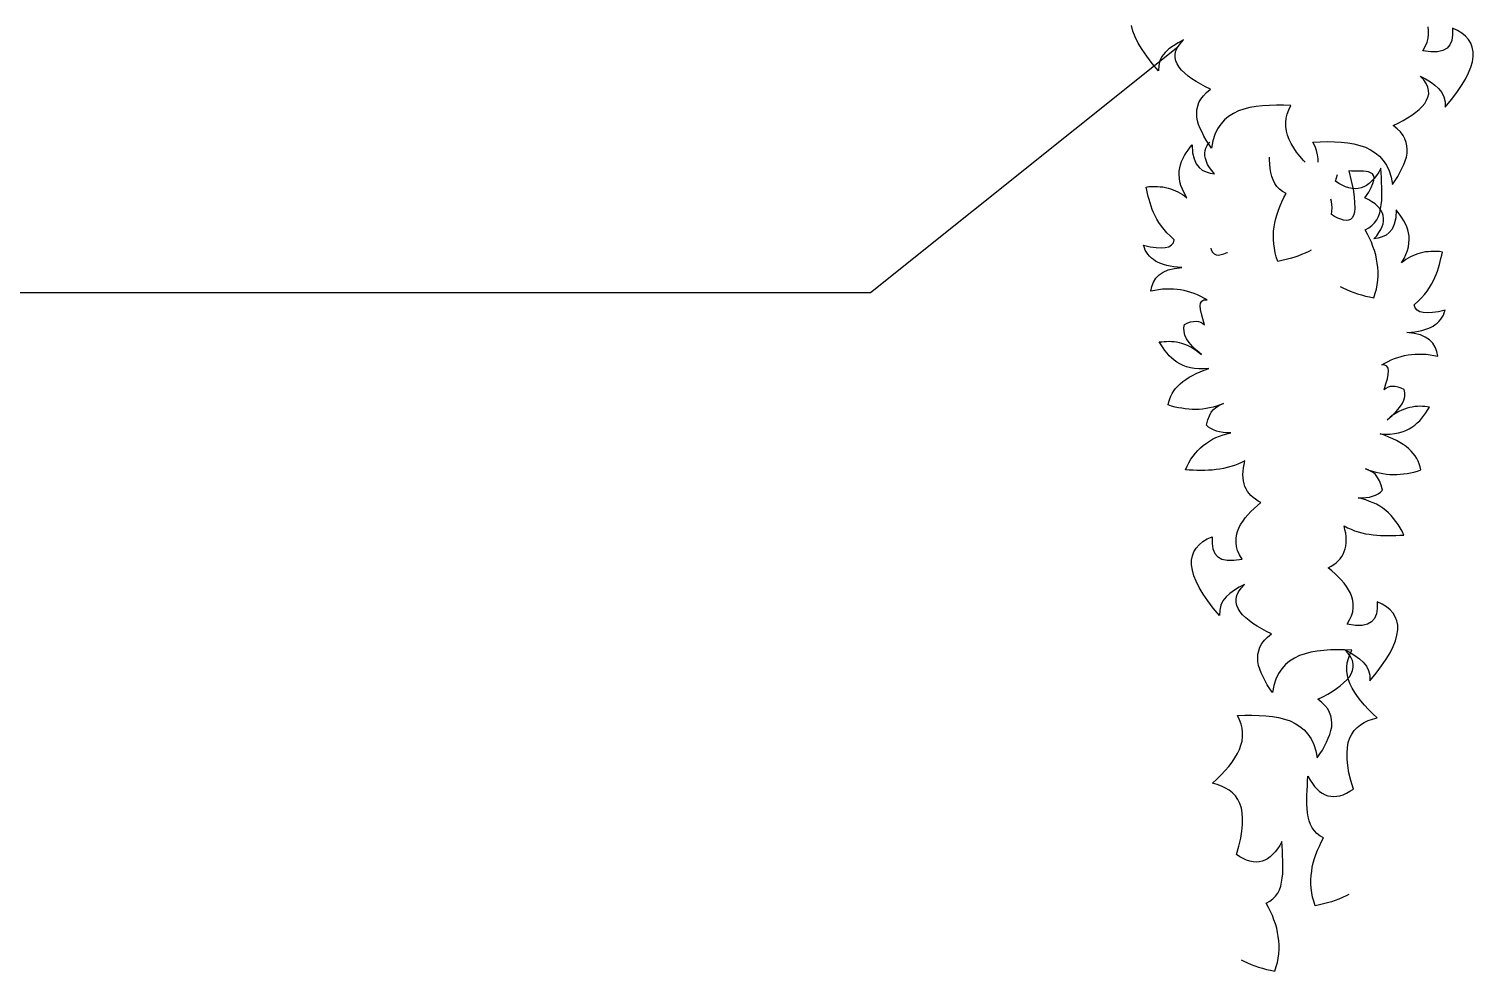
# Model space of a CAD drawing. Extents: x -24232 to 27340, y -23039 to 23489.
# Drawn here: x -7487 to -6581, y -5522 to -4931 of the extents above; entities that cross this region are included whole.
import ezdxf

# ---------------------------------------------------------------- set-up
doc = ezdxf.new("R2010")
doc.units = 0
doc.header["$LTSCALE"] = 10
doc.layers.add('1', color=1, linetype='CONTINUOUS')
doc.layers.add('3', color=3, linetype='CONTINUOUS')

msp = doc.modelspace()

# ---------------------------------------------------------------- linework, layer by layer
at = {"layer": '1'}
for points in [[(-6686.64, -5014.51), (-6687.62, -5013.44), (-6689.93, -5010.78), (-6691.97, -5008.14), (-6693.75, -5005.53), (-6695.38, -5002.79), (-6696.61, -5000.24), (-6697.57, -4997.57), (-6698.26, -4994.93), (-6698.67, -4992.18), (-6698.68, -4989.61), (-6698.42, -4986.92), (-6697.76, -4984.28), (-6696.82, -4981.66), (-6695.47, -4978.95), (-6695.47, -4978.95), (-6700.06, -4978.77), (-6704.52, -4978.74), (-6709, -4978.84), (-6713.23, -4979.11), (-6717.33, -4979.51), (-6721.19, -4980.22), (-6724.94, -4981.2), (-6728.44, -4982.35), (-6731.57, -4983.94), (-6734.6, -4985.81), (-6737.25, -4987.98), (-6739.54, -4990.6), (-6741.6, -4993.65), (-6743.3, -4997.14), (-6744.5, -5001.08), (-6745.35, -5005.61), (-6745.35, -5005.61), (-6747, -5003.14), (-6748.66, -5000.68), (-6750.04, -4998.24), (-6751.28, -4995.68), (-6752.4, -4993.27), (-6753.38, -4990.87), (-6754.09, -4988.5), (-6754.54, -4986.15), (-6754.59, -4983.84), (-6754.5, -4981.55), (-6754, -4979.3), (-6753.24, -4977.07), (-6752.08, -4974.88), (-6750.38, -4972.75), (-6748.43, -4970.77), (-6745.92, -4968.72), (-6745.92, -4968.72), (-6749.02, -4967.19), (-6752.11, -4965.54), (-6754.93, -4963.91), (-6757.6, -4962.15), (-6760, -4960.43), (-6762.13, -4958.6), (-6764.11, -4956.77), (-6765.69, -4954.86), (-6766.84, -4952.85), (-6767.73, -4950.87), (-6768.2, -4948.79), (-6768.14, -4946.77), (-6767.66, -4944.65), (-6766.63, -4942.44), (-6765.05, -4940.16), (-6762.93, -4937.8), (-6762.93, -4937.8), (-6766.21, -4939.51), (-6769.24, -4941.38), (-6772.01, -4943.41), (-6774.39, -4945.61), (-6776.4, -4948.12), (-6777.75, -4950.83), (-6778.45, -4953.88), (-6778.51, -4957.26), (-6778.51, -4957.26), (-6782.52, -4952.53), (-6785.87, -4948), (-6788.84, -4943.78), (-6791.28, -4939.75), (-6793.2, -4935.77), (-6794.61, -4932.25), (-6795.62, -4928.76)], [(-6678.49, -5014.5), (-6678.48, -5012.47), (-6678.75, -5009.79), (-6679.42, -5007.15), (-6680.36, -5004.53), (-6681.71, -5001.82), (-6681.71, -5001.82), (-6677.13, -5001.63), (-6672.66, -5001.59), (-6668.18, -5001.68), (-6663.96, -5001.94), (-6659.85, -5002.34), (-6655.99, -5003.03), (-6652.24, -5004.01), (-6648.74, -5005.15), (-6645.6, -5006.73), (-6642.57, -5008.59), (-6639.91, -5010.76), (-6637.62, -5013.38), (-6635.55, -5016.42), (-6633.85, -5019.91), (-6632.64, -5023.85), (-6631.78, -5028.37), (-6631.78, -5028.37), (-6630.13, -5025.9), (-6628.48, -5023.43), (-6627.1, -5020.99), (-6625.87, -5018.43), (-6624.76, -5016.01), (-6623.78, -5013.61), (-6623.07, -5011.24), (-6622.63, -5008.89), (-6622.59, -5006.59), (-6622.68, -5004.29), (-6623.18, -5002.04), (-6623.95, -4999.81), (-6625.11, -4997.63), (-6626.82, -4995.5), (-6628.78, -4993.53), (-6631.28, -4991.48), (-6631.28, -4991.48), (-6628.19, -4989.95), (-6625.1, -4988.28), (-6622.29, -4986.65), (-6619.62, -4984.89), (-6617.22, -4983.16), (-6615.1, -4981.32), (-6613.12, -4979.49), (-6611.55, -4977.58), (-6610.4, -4975.56), (-6609.51, -4973.58), (-6609.05, -4971.5), (-6609.11, -4969.48), (-6609.6, -4967.36), (-6610.63, -4965.16), (-6612.21, -4962.88), (-6614.35, -4960.52), (-6614.35, -4960.52), (-6611.06, -4962.22), (-6608.03, -4964.09), (-6605.25, -4966.11), (-6602.87, -4968.31), (-6600.85, -4970.81), (-6599.5, -4973.52), (-6598.79, -4976.57), (-6598.72, -4979.94), (-6598.72, -4979.94), (-6594.72, -4975.21), (-6591.39, -4970.68), (-6588.42, -4966.45), (-6585.99, -4962.41), (-6584.08, -4958.43), (-6582.68, -4954.9), (-6581.67, -4951.42), (-6581.19, -4948.12), (-6581.22, -4945.14), (-6581.77, -4942.35), (-6582.7, -4939.87), (-6584.01, -4937.56), (-6585.98, -4935.46), (-6588.21, -4933.52), (-6590.95, -4931.9), (-6594.07, -4930.45)], [(-6594.07, -4930.45), (-6594.06, -4934.65), (-6594.52, -4938.08), (-6595.73, -4940.91), (-6597.55, -4942.99), (-6600.25, -4944.48), (-6603.56, -4945.22), (-6607.76, -4945.23), (-6612.84, -4944.52), (-6612.84, -4944.52), (-6611.35, -4941.8), (-6610.12, -4939.24), (-6609.42, -4936.73), (-6609.13, -4934.26), (-6609.1, -4931.82), (-6609.33, -4929.54)], [(-6659.23, -5473.91), (-6660.82, -5474.75), (-6663.08, -5475.75), (-6665.35, -5476.75), (-6667.73, -5477.59), (-6670.12, -5478.44), (-6672.49, -5479.16), (-6675, -5479.86), (-6677.62, -5480.41), (-6680.25, -5480.97), (-6680.25, -5480.97), (-6681.2, -5478.17), (-6681.88, -5475.53), (-6682.43, -5472.77), (-6682.7, -5470.03), (-6682.97, -5467.3), (-6682.98, -5464.59), (-6682.86, -5462.03), (-6682.46, -5459.36), (-6682.07, -5456.69), (-6681.53, -5454.03), (-6680.73, -5451.4), (-6679.8, -5448.79), (-6678.87, -5446.17), (-6677.66, -5443.58), (-6676.46, -5440.99), (-6674.99, -5438.43), (-6674.99, -5438.43), (-6677.3, -5437.12), (-6679.18, -5435.58), (-6680.78, -5433.93), (-6682.22, -5432.03), (-6683.23, -5429.9), (-6684.09, -5427.65), (-6684.66, -5425.15), (-6685.09, -5422.67), (-6685.36, -5419.94), (-6685.5, -5417.22), (-6685.49, -5414.37), (-6685.48, -5411.53), (-6685.33, -5408.57), (-6685.17, -5405.6), (-6685.02, -5402.64), (-6684.86, -5399.68), (-6684.86, -5399.68), (-6683.48, -5402.11), (-6682.06, -5404.28), (-6680.63, -5406.19), (-6679.03, -5407.83), (-6677.55, -5409.33), (-6675.9, -5410.44), (-6674.09, -5411.3), (-6672.4, -5412), (-6670.53, -5412.32), (-6668.65, -5412.51), (-6666.74, -5412.29), (-6664.81, -5411.94), (-6662.72, -5411.33), (-6660.59, -5410.32), (-6658.44, -5409.18), (-6656.27, -5407.77), (-6656.27, -5407.77), (-6657.92, -5402.46), (-6659.07, -5397.61), (-6659.84, -5393.06), (-6660.25, -5388.96), (-6660.28, -5385.16), (-6660.07, -5381.66), (-6659.5, -5378.61), (-6658.54, -5375.72), (-6657.22, -5373.28), (-6655.77, -5370.98), (-6653.97, -5369.13), (-6651.9, -5367.44), (-6649.6, -5366.04), (-6647.04, -5364.8), (-6644.24, -5363.86), (-6641.32, -5363.06), (-6641.32, -5363.06), (-6644.18, -5360.48), (-6646.89, -5357.77), (-6649.34, -5355.09), (-6651.65, -5352.43), (-6653.69, -5349.79), (-6655.47, -5347.18), (-6657.09, -5344.45), (-6658.33, -5341.89), (-6659.29, -5339.22), (-6659.98, -5336.58), (-6660.39, -5333.83), (-6660.4, -5331.26), (-6660.14, -5328.58), (-6659.47, -5325.93), (-6658.54, -5323.32), (-6657.19, -5320.61), (-6657.19, -5320.61), (-6661.78, -5320.43), (-6666.24, -5320.39), (-6670.72, -5320.5), (-6674.94, -5320.76), (-6679.05, -5321.17), (-6682.91, -5321.87), (-6686.66, -5322.86), (-6690.16, -5324), (-6693.29, -5325.59), (-6696.32, -5327.46), (-6698.97, -5329.64), (-6701.26, -5332.26), (-6703.32, -5335.3), (-6705.02, -5338.79), (-6706.22, -5342.74), (-6707.07, -5347.26), (-6707.07, -5347.26), (-6708.72, -5344.79), (-6710.37, -5342.33), (-6711.76, -5339.89), (-6713, -5337.33), (-6714.11, -5334.92), (-6715.1, -5332.52), (-6715.81, -5330.15), (-6716.26, -5327.8), (-6716.3, -5325.5), (-6716.21, -5323.2), (-6715.72, -5320.95), (-6714.96, -5318.72), (-6713.8, -5316.54), (-6712.1, -5314.4), (-6710.15, -5312.43), (-6707.64, -5310.37), (-6707.64, -5310.37), (-6710.74, -5308.85), (-6713.83, -5307.19), (-6716.65, -5305.56), (-6719.32, -5303.81), (-6721.72, -5302.08), (-6723.84, -5300.25), (-6725.83, -5298.43), (-6727.4, -5296.51), (-6728.56, -5294.5), (-6729.45, -5292.52), (-6729.92, -5290.44), (-6729.86, -5288.42), (-6729.38, -5286.3), (-6728.35, -5284.1), (-6726.77, -5281.82), (-6724.65, -5279.45), (-6724.65, -5279.45), (-6727.93, -5281.16), (-6730.96, -5283.03), (-6733.73, -5285.06), (-6736.11, -5287.26), (-6738.12, -5289.77), (-6739.47, -5292.48), (-6740.17, -5295.53), (-6740.23, -5298.91), (-6740.23, -5298.91), (-6744.24, -5294.18), (-6747.58, -5289.66), (-6750.56, -5285.44), (-6753, -5281.41), (-6754.91, -5277.43), (-6756.33, -5273.9), (-6757.34, -5270.42), (-6757.83, -5267.12), (-6757.81, -5264.14), (-6757.26, -5261.35), (-6756.34, -5258.87), (-6755.03, -5256.56), (-6753.06, -5254.45), (-6750.84, -5252.5), (-6748.11, -5250.88), (-6744.99, -5249.42), (-6744.99, -5249.42), (-6744.99, -5253.62), (-6744.52, -5257.05), (-6743.31, -5259.88), (-6741.48, -5261.96), (-6738.78, -5263.44), (-6735.47, -5264.17), (-6731.27, -5264.18), (-6726.19, -5263.46), (-6726.19, -5263.46), (-6727.68, -5260.74), (-6728.92, -5258.18), (-6729.62, -5255.67), (-6729.92, -5253.21), (-6729.95, -5250.76), (-6729.73, -5248.48), (-6729.1, -5246.24), (-6728.21, -5244.03), (-6727.05, -5241.84), (-6725.76, -5239.8), (-6724.2, -5237.65), (-6722.51, -5235.65), (-6720.56, -5233.68), (-6718.6, -5231.7), (-6716.53, -5229.88), (-6714.3, -5227.93), (-6714.3, -5227.93), (-6716.12, -5227.07), (-6717.77, -5225.96), (-6719.28, -5224.87), (-6720.65, -5223.65), (-6721.74, -5222.32), (-6722.83, -5221), (-6723.63, -5219.43), (-6724.42, -5217.86), (-6724.93, -5216.19), (-6725.3, -5214.39), (-6725.52, -5212.47), (-6725.6, -5210.57), (-6725.52, -5208.41), (-6725.31, -5206.26), (-6724.83, -5204.14), (-6724.33, -5201.76), (-6724.33, -5201.76), (-6726.47, -5202.9), (-6728.74, -5203.9), (-6730.85, -5204.77), (-6733.22, -5205.49), (-6735.45, -5206.08), (-6737.81, -5206.66), (-6740.14, -5206.97), (-6742.47, -5207.29), (-6744.81, -5207.6), (-6747.13, -5207.78), (-6749.57, -5207.81), (-6752.01, -5207.84), (-6754.45, -5207.87), (-6756.87, -5207.77), (-6759.3, -5207.67), (-6761.73, -5207.56), (-6761.73, -5207.56), (-6760.69, -5205.23), (-6759.52, -5203.04), (-6758.23, -5200.87), (-6756.82, -5198.97), (-6755.42, -5197.08), (-6753.89, -5195.33), (-6752.23, -5193.6), (-6750.47, -5192.15), (-6748.56, -5190.71), (-6746.68, -5189.41), (-6744.67, -5188.25), (-6742.54, -5187.24), (-6740.28, -5186.38), (-6738.03, -5185.52), (-6735.66, -5184.8), (-6733.17, -5184.23), (-6733.17, -5184.23), (-6735.74, -5184.25), (-6738.02, -5184.03), (-6740.29, -5183.67), (-6742.28, -5183.2), (-6744.1, -5182.48), (-6745.78, -5181.64), (-6747.17, -5180.69), (-6748.54, -5179.47), (-6748.54, -5179.47), (-6747.68, -5176.17), (-6746.61, -5173.57), (-6745.45, -5171.38), (-6744.06, -5169.62), (-6742.57, -5168.28), (-6740.99, -5167.35), (-6739.42, -5166.56), (-6737.73, -5165.91), (-6737.73, -5165.91), (-6739.98, -5166.77), (-6742.22, -5167.5), (-6744.31, -5168.11), (-6746.53, -5168.57), (-6748.74, -5169.03), (-6750.94, -5169.35), (-6753.12, -5169.55), (-6755.29, -5169.6), (-6757.45, -5169.53), (-6759.61, -5169.45), (-6761.76, -5169.24), (-6763.89, -5168.89), (-6766.02, -5168.55), (-6768.14, -5168.07), (-6770.38, -5167.44), (-6772.48, -5166.7), (-6772.48, -5166.7), (-6772.16, -5164.83), (-6771.57, -5162.99), (-6770.86, -5161.3), (-6770.02, -5159.63), (-6769.04, -5157.96), (-6767.81, -5156.46), (-6766.45, -5154.97), (-6764.95, -5153.49), (-6763.32, -5152.02), (-6761.43, -5150.72), (-6759.41, -5149.43), (-6757.26, -5148.29), (-6754.98, -5147.15), (-6752.44, -5146.05), (-6749.89, -5144.95), (-6747.09, -5144), (-6747.09, -5144), (-6750.36, -5144.22), (-6753.34, -5144.2), (-6756.02, -5143.94), (-6758.54, -5143.42), (-6760.92, -5142.78), (-6763.15, -5142.02), (-6765.21, -5141), (-6767, -5139.88), (-6768.77, -5138.62), (-6770.4, -5137.25), (-6771.89, -5135.88), (-6773.22, -5134.26), (-6774.55, -5132.64), (-6775.73, -5130.9), (-6776.91, -5129.16), (-6778.08, -5127.28), (-6778.08, -5127.28), (-6776.58, -5127.16), (-6775.08, -5127.04), (-6773.58, -5126.91), (-6771.94, -5126.8), (-6770.47, -5126.95), (-6768.84, -5126.97), (-6767.25, -5127.26), (-6765.65, -5127.56), (-6764.07, -5127.98), (-6762.37, -5128.56), (-6760.67, -5129.26), (-6758.86, -5130.12), (-6757.06, -5131.11), (-6755.28, -5132.23), (-6753.39, -5133.64), (-6751.51, -5135.17), (-6751.51, -5135.17), (-6754.63, -5132.56), (-6757.24, -5130.14), (-6759.3, -5127.64), (-6760.96, -5125.31), (-6762.08, -5122.9), (-6762.54, -5120.68), (-6762.72, -5118.37), (-6762.24, -5116.25), (-6762.24, -5116.25), (-6760.26, -5115.36), (-6758.43, -5114.72), (-6756.64, -5114.36), (-6755, -5114.25), (-6753.53, -5114.39), (-6752.08, -5114.81), (-6750.8, -5115.61), (-6749.67, -5116.53), (-6749.67, -5116.53), (-6750.79, -5112.77), (-6751.7, -5109.56), (-6752.24, -5106.8), (-6752.43, -5104.62), (-6752.26, -5102.87), (-6751.46, -5101.6), (-6750.17, -5100.91), (-6748.13, -5100.84), (-6748.13, -5100.84), (-6750.05, -5099.7), (-6752.12, -5098.69), (-6754.05, -5097.69), (-6756.13, -5096.8), (-6758.24, -5096.19), (-6760.35, -5095.58), (-6762.45, -5094.97), (-6764.72, -5094.61), (-6766.85, -5094.26), (-6769.14, -5094.17), (-6771.44, -5094.08), (-6773.74, -5094.13), (-6776.05, -5094.17), (-6778.52, -5094.47), (-6780.86, -5094.92), (-6783.34, -5095.35), (-6783.34, -5095.35), (-6782.78, -5092.43), (-6781.7, -5089.69), (-6780.25, -5087.26), (-6778.14, -5085.16), (-6775.55, -5083.52), (-6772.42, -5082.07), (-6768.54, -5081.1), (-6764.01, -5080.46), (-6764.01, -5080.46), (-6766.57, -5080.34), (-6768.98, -5080.11), (-6771.25, -5079.75), (-6773.37, -5079.27), (-6775.34, -5078.67), (-6777.18, -5078.08), (-6778.87, -5077.37), (-6780.41, -5076.55), (-6781.81, -5075.6), (-6783.07, -5074.66), (-6784.31, -5073.46), (-6785.27, -5072.28), (-6786.09, -5070.98), (-6786.92, -5069.68), (-6787.44, -5068.14), (-6787.97, -5066.6), (-6787.97, -5066.6), (-6783.86, -5067.54), (-6780.12, -5068.04), (-6776.89, -5068.23), (-6774.3, -5068.07), (-6772.07, -5067.48), (-6770.48, -5066.42), (-6769.26, -5065.05), (-6768.68, -5063.21), (-6768.68, -5063.21), (-6771.03, -5060.95), (-6773.26, -5058.83), (-6775.07, -5056.62), (-6776.76, -5054.56), (-6778.31, -5052.38), (-6779.59, -5050.22), (-6780.61, -5048.23), (-6781.62, -5046.1), (-6782.51, -5044.11), (-6783.25, -5042.01), (-6783.87, -5040.05), (-6784.48, -5037.96), (-6784.96, -5036.02), (-6785.45, -5034.07), (-6785.92, -5032), (-6786.41, -5030.05), (-6786.41, -5030.05), (-6784.63, -5029.82), (-6782.72, -5029.74), (-6780.95, -5029.64), (-6779.2, -5029.68), (-6777.45, -5029.85), (-6775.84, -5030.01), (-6774.11, -5030.31), (-6772.53, -5030.74), (-6770.95, -5031.17), (-6769.38, -5031.73), (-6767.82, -5032.42), (-6766.4, -5033.1), (-6764.99, -5033.92), (-6763.44, -5034.75), (-6762.18, -5035.68), (-6760.8, -5036.77), (-6760.8, -5036.77), (-6762.29, -5034.05), (-6763.53, -5031.49), (-6764.51, -5029.09), (-6765.09, -5026.73), (-6765.41, -5024.4), (-6765.6, -5022.21), (-6765.52, -5020.05), (-6765.19, -5018.05), (-6764.72, -5016.07), (-6764.12, -5014.1), (-6763.27, -5012.28), (-6762.27, -5010.35), (-6761.29, -5008.69), (-6760.03, -5006.92), (-6758.78, -5005.14), (-6757.53, -5003.5), (-6757.53, -5003.5), (-6757.21, -5008.55), (-6756.24, -5012.43), (-6754.92, -5015.54), (-6753.11, -5017.75), (-6751.11, -5019.44), (-6748.64, -5020.49), (-6746.14, -5021.28), (-6743.47, -5021.68), (-6743.47, -5021.68), (-6745.18, -5019.75), (-6746.6, -5017.71), (-6747.77, -5015.84), (-6748.54, -5014), (-6749.18, -5012.18), (-6749.55, -5010.52), (-6749.52, -5008.76), (-6749.36, -5007.15), (-6748.8, -5005.58), (-6748.1, -5004.02), (-6747.01, -5002.51), (-6746.45, -5001.88)], [(-6682.7, -5069.65), (-6684.29, -5070.49), (-6686.56, -5071.49), (-6688.82, -5072.49), (-6691.21, -5073.34), (-6693.59, -5074.18), (-6695.96, -5074.9), (-6698.47, -5075.6), (-6701.1, -5076.16), (-6703.72, -5076.71), (-6703.72, -5076.71), (-6704.67, -5073.91), (-6705.36, -5071.27), (-6705.9, -5068.51), (-6706.17, -5065.77), (-6706.44, -5063.04), (-6706.45, -5060.33), (-6706.33, -5057.77), (-6705.94, -5055.1), (-6705.54, -5052.43), (-6705.01, -5049.77), (-6704.21, -5047.14), (-6703.27, -5044.53), (-6702.34, -5041.91), (-6701.14, -5039.32), (-6699.93, -5036.73), (-6698.46, -5034.17), (-6698.46, -5034.17), (-6700.77, -5032.86), (-6702.65, -5031.32), (-6704.25, -5029.67), (-6705.69, -5027.77), (-6706.7, -5025.64), (-6707.56, -5023.39), (-6708.13, -5020.89), (-6708.56, -5018.41), (-6708.83, -5015.68), (-6708.97, -5012.96), (-6708.97, -5011.4)], [(-6664.53, -5092.51), (-6662.94, -5093.36), (-6660.67, -5094.35), (-6658.4, -5095.34), (-6656.02, -5096.18), (-6653.63, -5097.03), (-6651.26, -5097.74), (-6648.75, -5098.43), (-6646.12, -5098.98), (-6643.49, -5099.53), (-6643.49, -5099.53), (-6642.55, -5096.73), (-6641.87, -5094.08), (-6641.34, -5091.32), (-6641.07, -5088.59), (-6640.8, -5085.85), (-6640.8, -5083.14), (-6640.92, -5080.58), (-6641.33, -5077.91), (-6641.73, -5075.24), (-6642.27, -5072.59), (-6643.07, -5069.96), (-6644.01, -5067.35), (-6644.95, -5064.73), (-6646.16, -5062.14), (-6647.37, -5059.56), (-6648.85, -5057), (-6648.85, -5057), (-6646.54, -5055.68), (-6644.66, -5054.14), (-6643.07, -5052.49), (-6641.63, -5050.58), (-6640.63, -5048.45), (-6639.77, -5046.2), (-6639.21, -5043.7), (-6638.78, -5041.22), (-6638.51, -5038.49), (-6638.38, -5035.77), (-6638.4, -5032.92), (-6638.41, -5030.08), (-6638.57, -5027.12), (-6638.74, -5024.15), (-6638.9, -5021.19), (-6639.06, -5018.23), (-6639.06, -5018.23), (-6640.44, -5020.67), (-6641.85, -5022.84), (-6643.28, -5024.74), (-6644.88, -5026.39), (-6646.35, -5027.9), (-6648, -5029.01), (-6649.81, -5029.87), (-6651.5, -5030.58), (-6653.36, -5030.9), (-6655.24, -5031.09), (-6657.16, -5030.88), (-6659.09, -5030.53), (-6661.18, -5029.93), (-6663.31, -5028.92), (-6665.46, -5027.78), (-6667.63, -5026.38), (-6667.63, -5026.38), (-6666.35, -5022.22)], [(-6726.64, -5514.97), (-6725.05, -5515.81), (-6722.78, -5516.8), (-6720.52, -5517.79), (-6718.13, -5518.64), (-6715.74, -5519.48), (-6713.37, -5520.19), (-6710.86, -5520.89), (-6708.23, -5521.44), (-6705.6, -5521.98), (-6705.6, -5521.98), (-6704.67, -5519.18), (-6703.98, -5516.54), (-6703.45, -5513.78), (-6703.18, -5511.04), (-6702.91, -5508.31), (-6702.91, -5505.6), (-6703.04, -5503.04), (-6703.44, -5500.37), (-6703.84, -5497.7), (-6704.38, -5495.04), (-6705.19, -5492.42), (-6706.13, -5489.8), (-6707.07, -5487.19), (-6708.27, -5484.6), (-6709.48, -5482.01), (-6710.96, -5479.45), (-6710.96, -5479.45), (-6708.65, -5478.14), (-6706.78, -5476.59), (-6705.18, -5474.94), (-6703.75, -5473.04), (-6702.74, -5470.91), (-6701.88, -5468.65), (-6701.32, -5466.16), (-6700.89, -5463.68), (-6700.63, -5460.94), (-6700.49, -5458.22), (-6700.51, -5455.38), (-6700.52, -5452.54), (-6700.69, -5449.57), (-6700.85, -5446.61), (-6701.01, -5443.65), (-6701.17, -5440.68), (-6701.17, -5440.68), (-6702.55, -5443.12), (-6703.96, -5445.3), (-6705.39, -5447.2), (-6706.99, -5448.85), (-6708.46, -5450.35), (-6710.11, -5451.47), (-6711.92, -5452.33), (-6713.61, -5453.04), (-6715.47, -5453.36), (-6717.35, -5453.55), (-6719.27, -5453.33), (-6721.2, -5452.99), (-6723.29, -5452.38), (-6725.42, -5451.38), (-6727.57, -5450.24), (-6729.74, -5448.83), (-6729.74, -5448.83), (-6728.11, -5443.52), (-6726.97, -5438.67), (-6726.21, -5434.12), (-6725.81, -5430.02), (-6725.78, -5426.22), (-6726, -5422.72), (-6726.58, -5419.67), (-6727.54, -5416.78), (-6728.87, -5414.34), (-6730.32, -5412.05), (-6732.13, -5410.2), (-6734.2, -5408.51), (-6736.51, -5407.12), (-6739.07, -5405.89), (-6741.87, -5404.95), (-6744.79, -5404.16), (-6744.79, -5404.16), (-6741.94, -5401.57), (-6739.23, -5398.86), (-6736.79, -5396.18), (-6734.49, -5393.51), (-6732.45, -5390.87), (-6730.68, -5388.25), (-6729.06, -5385.51), (-6727.83, -5382.95), (-6726.88, -5380.28), (-6726.19, -5377.64), (-6725.79, -5374.89), (-6725.78, -5372.32), (-6726.05, -5369.64), (-6726.72, -5366.99), (-6727.66, -5364.38), (-6729.02, -5361.67), (-6729.02, -5361.67), (-6724.43, -5361.48), (-6719.96, -5361.44), (-6715.49, -5361.53), (-6711.26, -5361.79), (-6707.16, -5362.19), (-6703.3, -5362.88), (-6699.54, -5363.86), (-6696.04, -5365), (-6692.9, -5366.58), (-6689.87, -5368.44), (-6687.21, -5370.61), (-6684.92, -5373.23), (-6682.85, -5376.27), (-6681.15, -5379.76), (-6679.94, -5383.7), (-6679.08, -5388.22), (-6679.08, -5388.22), (-6677.43, -5385.75), (-6675.78, -5383.28), (-6674.4, -5380.84), (-6673.17, -5378.28), (-6672.06, -5375.86), (-6671.08, -5373.46), (-6670.37, -5371.09), (-6669.93, -5368.74), (-6669.89, -5366.43), (-6669.99, -5364.14), (-6670.48, -5361.89), (-6671.25, -5359.66), (-6672.42, -5357.48), (-6674.12, -5355.35), (-6676.08, -5353.38), (-6678.59, -5351.33), (-6678.59, -5351.33), (-6675.49, -5349.8), (-6672.41, -5348.13), (-6669.59, -5346.5), (-6666.92, -5344.74), (-6664.52, -5343.01), (-6662.41, -5341.17), (-6660.42, -5339.34), (-6658.85, -5337.43), (-6657.7, -5335.41), (-6656.82, -5333.43), (-6656.35, -5331.35), (-6656.42, -5329.33), (-6656.9, -5327.21), (-6657.93, -5325.01), (-6659.52, -5322.73), (-6661.65, -5320.37), (-6661.65, -5320.37), (-6658.36, -5322.07), (-6655.33, -5323.93), (-6652.56, -5325.96), (-6650.17, -5328.16), (-6648.16, -5330.66), (-6646.8, -5333.37), (-6646.09, -5336.41), (-6646.02, -5339.79), (-6646.02, -5339.79), (-6642.03, -5335.06), (-6638.69, -5330.53), (-6635.73, -5326.3), (-6633.29, -5322.26), (-6631.39, -5318.28), (-6629.98, -5314.75), (-6628.98, -5311.27), (-6628.49, -5307.97), (-6628.52, -5304.99), (-6629.07, -5302.2), (-6630, -5299.72), (-6631.31, -5297.41), (-6633.29, -5295.31), (-6635.51, -5293.37), (-6638.25, -5291.75), (-6641.37, -5290.3), (-6641.37, -5290.3), (-6641.36, -5294.5), (-6641.83, -5297.93), (-6643.03, -5300.76), (-6644.86, -5302.84), (-6647.55, -5304.33), (-6650.86, -5305.07), (-6655.06, -5305.08), (-6660.14, -5304.37), (-6660.14, -5304.37), (-6658.65, -5301.65), (-6657.42, -5299.09), (-6656.73, -5296.58), (-6656.43, -5294.11), (-6656.41, -5291.67), (-6656.63, -5289.39), (-6657.27, -5287.15), (-6658.17, -5284.94), (-6659.33, -5282.76), (-6660.62, -5280.72), (-6662.19, -5278.57), (-6663.88, -5276.58), (-6665.84, -5274.61), (-6667.8, -5272.64), (-6669.88, -5270.81), (-6672.1, -5268.87), (-6672.1, -5268.87), (-6670.29, -5268.01), (-6668.65, -5266.9), (-6667.13, -5265.8), (-6665.76, -5264.58), (-6664.68, -5263.25), (-6663.59, -5261.92), (-6662.8, -5260.35), (-6662.01, -5258.78), (-6661.5, -5257.11), (-6661.14, -5255.31), (-6660.93, -5253.39), (-6660.85, -5251.49), (-6660.93, -5249.33), (-6661.14, -5247.18), (-6661.63, -5245.06), (-6662.14, -5242.68), (-6662.14, -5242.68), (-6659.99, -5243.82), (-6657.73, -5244.81), (-6655.61, -5245.68), (-6653.23, -5246.39), (-6651.01, -5246.98), (-6648.65, -5247.55), (-6646.31, -5247.86), (-6643.98, -5248.17), (-6641.65, -5248.47), (-6639.33, -5248.65), (-6636.89, -5248.67), (-6634.45, -5248.7), (-6632.01, -5248.73), (-6629.58, -5248.62), (-6627.15, -5248.51), (-6624.72, -5248.4), (-6624.72, -5248.4), (-6625.77, -5246.07), (-6626.94, -5243.88), (-6628.24, -5241.71), (-6629.65, -5239.82), (-6631.06, -5237.93), (-6632.59, -5236.19), (-6634.25, -5234.46), (-6636.02, -5233.01), (-6637.93, -5231.58), (-6639.82, -5230.28), (-6641.83, -5229.13), (-6643.96, -5228.12), (-6646.21, -5227.26), (-6648.47, -5226.41), (-6650.84, -5225.7), (-6653.34, -5225.13), (-6653.34, -5225.13), (-6650.76, -5225.15), (-6648.48, -5224.92), (-6646.22, -5224.55), (-6644.23, -5224.08), (-6642.41, -5223.36), (-6640.73, -5222.51), (-6639.34, -5221.56), (-6637.97, -5220.34), (-6637.97, -5220.34), (-6638.84, -5217.04), (-6639.92, -5214.44), (-6641.09, -5212.26), (-6642.48, -5210.5), (-6643.97, -5209.16), (-6645.55, -5208.23), (-6647.12, -5207.44), (-6648.81, -5206.8), (-6648.81, -5206.8), (-6646.56, -5207.66), (-6644.32, -5208.38), (-6642.23, -5208.98), (-6640.01, -5209.44), (-6637.8, -5209.89), (-6635.6, -5210.22), (-6633.42, -5210.4), (-6631.24, -5210.45), (-6629.08, -5210.37), (-6626.93, -5210.29), (-6624.78, -5210.08), (-6622.65, -5209.73), (-6620.52, -5209.38), (-6618.4, -5208.89), (-6616.16, -5208.26), (-6614.07, -5207.51), (-6614.07, -5207.51), (-6614.39, -5205.65), (-6614.98, -5203.81), (-6615.69, -5202.12), (-6616.54, -5200.45), (-6617.52, -5198.78), (-6618.75, -5197.28), (-6620.12, -5195.79), (-6621.62, -5194.32), (-6623.26, -5192.86), (-6625.15, -5191.56), (-6627.18, -5190.27), (-6629.32, -5189.13), (-6631.6, -5188.01), (-6634.15, -5186.91), (-6636.7, -5185.81), (-6639.5, -5184.87), (-6639.5, -5184.87), (-6636.23, -5185.09), (-6633.25, -5185.06), (-6630.57, -5184.79), (-6628.05, -5184.27), (-6625.68, -5183.62), (-6623.45, -5182.86), (-6621.39, -5181.84), (-6619.6, -5180.71), (-6617.83, -5179.45), (-6616.21, -5178.07), (-6614.72, -5176.7), (-6613.4, -5175.07), (-6612.07, -5173.45), (-6610.89, -5171.71), (-6609.71, -5169.96), (-6608.55, -5168.09), (-6608.55, -5168.09), (-6610.05, -5167.97), (-6611.55, -5167.85), (-6613.05, -5167.73), (-6614.69, -5167.62), (-6616.16, -5167.77), (-6617.78, -5167.79), (-6619.38, -5168.09), (-6620.98, -5168.39), (-6622.56, -5168.82), (-6624.26, -5169.39), (-6625.95, -5170.1), (-6627.76, -5170.96), (-6629.56, -5171.96), (-6631.34, -5173.08), (-6633.23, -5174.49), (-6635.11, -5176.03), (-6635.11, -5176.03), (-6631.98, -5173.42), (-6629.38, -5170.99), (-6627.33, -5168.48), (-6625.67, -5166.15), (-6624.56, -5163.73), (-6624.1, -5161.52), (-6623.93, -5159.2), (-6624.41, -5157.08), (-6624.41, -5157.08), (-6626.4, -5156.2), (-6628.22, -5155.57), (-6630.02, -5155.21), (-6631.66, -5155.1), (-6633.13, -5155.25), (-6634.58, -5155.67), (-6635.85, -5156.47), (-6636.98, -5157.4), (-6636.98, -5157.4), (-6635.87, -5153.63), (-6634.97, -5150.42), (-6634.43, -5147.66), (-6634.25, -5145.47), (-6634.42, -5143.73), (-6635.23, -5142.46), (-6636.51, -5141.77), (-6638.55, -5141.71), (-6638.55, -5141.71), (-6636.64, -5140.57), (-6634.57, -5139.55), (-6632.64, -5138.54), (-6630.56, -5137.66), (-6628.46, -5137.04), (-6626.35, -5136.42), (-6624.25, -5135.8), (-6621.98, -5135.44), (-6619.85, -5135.09), (-6617.56, -5134.99), (-6615.26, -5134.9), (-6612.96, -5134.94), (-6610.65, -5134.98), (-6608.18, -5135.27), (-6605.84, -5135.71), (-6603.36, -5136.14), (-6603.36, -5136.14), (-6603.92, -5133.22), (-6605.01, -5130.48), (-6606.47, -5128.06), (-6608.58, -5125.97), (-6611.18, -5124.33), (-6614.3, -5122.88), (-6618.19, -5121.92), (-6622.73, -5121.29), (-6622.73, -5121.29), (-6620.16, -5121.17), (-6617.75, -5120.93), (-6615.48, -5120.57), (-6613.37, -5120.08), (-6611.4, -5119.48), (-6609.56, -5118.89), (-6607.87, -5118.18), (-6606.33, -5117.34), (-6604.93, -5116.39), (-6603.67, -5115.45), (-6602.44, -5114.24), (-6601.47, -5113.06), (-6600.66, -5111.76), (-6599.84, -5110.46), (-6599.32, -5108.92), (-6598.8, -5107.38), (-6598.8, -5107.38), (-6602.9, -5108.33), (-6606.64, -5108.84), (-6609.87, -5109.03), (-6612.46, -5108.88), (-6614.68, -5108.3), (-6616.28, -5107.24), (-6617.5, -5105.87), (-6618.09, -5104.03), (-6618.09, -5104.03), (-6615.75, -5101.77), (-6613.52, -5099.65), (-6611.71, -5097.43), (-6610.02, -5095.37), (-6608.48, -5093.18), (-6607.21, -5091.02), (-6606.19, -5089.02), (-6605.19, -5086.89), (-6604.3, -5084.91), (-6603.57, -5082.8), (-6602.95, -5080.84), (-6602.35, -5078.75), (-6601.87, -5076.81), (-6601.38, -5074.86), (-6600.91, -5072.78), (-6600.43, -5070.84), (-6600.43, -5070.84), (-6602.22, -5070.61), (-6604.12, -5070.53), (-6605.89, -5070.44), (-6607.65, -5070.48), (-6609.39, -5070.65), (-6611, -5070.81), (-6612.73, -5071.12), (-6614.31, -5071.55), (-6615.89, -5071.98), (-6617.46, -5072.55), (-6619.02, -5073.25), (-6620.44, -5073.93), (-6621.85, -5074.75), (-6623.39, -5075.58), (-6624.65, -5076.52), (-6626.03, -5077.61), (-6626.03, -5077.61), (-6624.54, -5074.88), (-6623.31, -5072.32), (-6622.33, -5069.92), (-6621.76, -5067.56), (-6621.45, -5065.23), (-6621.26, -5063.04), (-6621.34, -5060.88), (-6621.68, -5058.88), (-6622.15, -5056.9), (-6622.75, -5054.93), (-6623.61, -5053.12), (-6624.62, -5051.19), (-6625.6, -5049.53), (-6626.86, -5047.76), (-6628.12, -5045.99), (-6629.37, -5044.35), (-6629.37, -5044.35), (-6629.67, -5049.39), (-6630.64, -5053.28), (-6631.95, -5056.4), (-6633.76, -5058.61), (-6635.76, -5060.3), (-6638.22, -5061.36), (-6640.72, -5062.15), (-6643.39, -5062.55), (-6643.39, -5062.55), (-6641.68, -5060.62), (-6640.26, -5058.58), (-6639.1, -5056.71), (-6638.33, -5054.87), (-6637.7, -5053.05), (-6637.33, -5051.38), (-6637.37, -5049.63), (-6637.53, -5048.02), (-6638.1, -5046.45), (-6638.79, -5044.89), (-6639.89, -5043.38), (-6641.12, -5042.01), (-6642.74, -5040.68), (-6644.64, -5039.25), (-6646.66, -5038.1), (-6649.08, -5036.85), (-6649.08, -5036.85), (-6646.72, -5033.36), (-6645.13, -5030.36), (-6644.03, -5027.81), (-6643.43, -5025.72), (-6643.32, -5024.08), (-6643.72, -5022.77), (-6644.37, -5021.75), (-6645.52, -5021.05), (-6646.8, -5020.5), (-6648.31, -5020.25), (-6649.95, -5020.14), (-6651.85, -5020.06), (-6653.74, -5020.12), (-6655.65, -5020.04), (-6657.4, -5020.08), (-6659.17, -5019.99), (-6659.17, -5019.99), (-6657.74, -5026.21), (-6656.53, -5031.5), (-6655.79, -5036.17), (-6655.53, -5040.07), (-6655.48, -5043.32), (-6655.62, -5045.91), (-6656.24, -5047.86), (-6657.04, -5049.3), (-6658.02, -5050.34), (-6659.32, -5050.88), (-6660.8, -5051.03), (-6662.45, -5050.79), (-6664.12, -5050.28), (-6666.09, -5049.53), (-6668.09, -5048.51), (-6670.1, -5047.36), (-6670.1, -5047.36), (-6669.92, -5045.17), (-6669.72, -5043.12), (-6669.79, -5041.1), (-6670.11, -5039.23), (-6670.36, -5037.75)], [(-6745.83, -5068.4), (-6745.46, -5069.56), (-6744.65, -5071), (-6743.67, -5072.04), (-6742.37, -5072.57), (-6740.9, -5072.72), (-6739.25, -5072.48), (-6737.57, -5071.96), (-6735.6, -5071.21), (-6735.33, -5071.07)]]:
    msp.add_lwpolyline(points, dxfattribs=at)
at = {"layer": '3'}
for p, q in [((-6766.52, -4942.28), (-6959.24, -5096.46)), ((-6959.24, -5096.46), (-10147.24, -5096.46))]:
    msp.add_line(p, q, dxfattribs=at)

doc.saveas('drawing.dxf')
